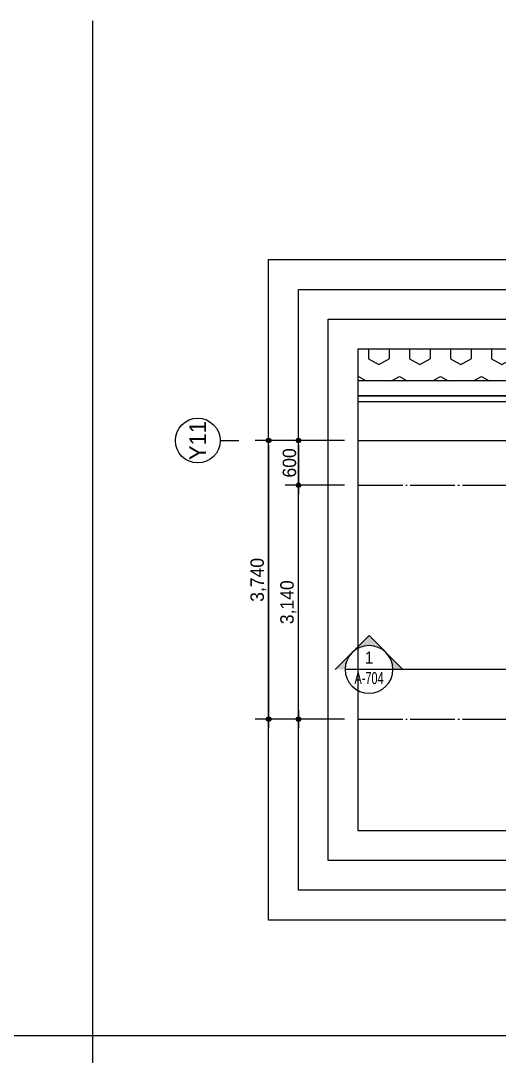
# Model space of a CAD drawing. Header units: millimetres. Extents: x 252711992 to 505989238, y 504776675 to 1009617600.
# Drawn here: x 252813128 to 252819549, y 504818065 to 504831962 of the extents above; entities that cross this region are included whole.
import ezdxf
from ezdxf.enums import TextEntityAlignment as Align
from ezdxf.xclip import XClip

# ---------------------------------------------------------------- set-up
doc = ezdxf.new("R2010")
doc.units = ezdxf.units.MM
doc.header["$XCLIPFRAME"] = 0
doc.linetypes.add('CEN', pattern=[35, 30, -2, 1, -2])
for name, color, linetype in [('$ZCDB_AUDIT_GENERATED_600D18', 7, 'Continuous'), ('4A.TEC CEN', 1, 'CEN'), ('4A.TEC TEXT 2', 3, 'Continuous'), ('4A.TEC 벽체 3', 4, 'Continuous'), ('4A.TEC 심볼', 7, 'Continuous'), ('SYM', 1, 'Continuous'), ('TEXT', 7, 'Continuous'), ('㈜SE&C 패턴 1', 8, 'Continuous')]:
    doc.layers.add(name, color=color, linetype=linetype)
doc.layers.add('DEFPOINT', color=135, linetype='Continuous', plot=False)
doc.styles.add('GHS', font='malgun.ttf')
doc.styles.add('나눔고딕', font='')
doc.styles.add('돋움', font='')
doc.styles.add('울릉도L', font='')
doc.styles.get('나눔고딕').set_extended_font_data('Dotum')
doc.styles.get('돋움').set_extended_font_data('Dotum')
doc.styles.get('울릉도L').set_extended_font_data('Dotum')
doc.dimstyles.new('DIM_600(외부치수)', dxfattribs={"dimscale": 400, "dimtxt": 3.3, "dimasz": 1, "dimexe": 2, "dimexo": 2, "dimgap": 1, "dimtad": 1, "dimdec": 0, "dimdsep": 46, "dimlunit": 6, "dimtxsty": '나눔고딕', "dimblk1": 'DIMDOT', "dimblk2": 'DIMDOT', "dimsah": 1, "dimcen": 2.5, "dimdle": 1.5, "dimclrd": 8, "dimclre": 8, "dimclrt": 3, "dimadec": 0, "dimazin": 0, "dimtfac": 1, "dimtdec": 0, "dimtix": 1, "dimtmove": 2, "dimatfit": 3, "dimldrblk": 'DIMDOT', "dimfxl": 1, "dimtvp": 1, "dimtolj": 1, "dimtzin": 0, "dimarcsym": 0})

# ---------------------------------------------------------------- blocks, each defined once
blk = doc.blocks.new('ccs122')
at = {"layer": '4A.TEC 심볼'}
blk.add_line((0, 8), (0, 3), dxfattribs=at)
blk.add_circle((0, 14), 6, dxfattribs=at)
at = {"layer": '4A.TEC TEXT 2', "color": 3, "style": 'GHS'}
blk.add_attdef('NO', text='', height=4.5, dxfattribs=at).set_placement((-0.01, 14.02), align=Align.MIDDLE_CENTER)
blk = doc.blocks.new('DIMDOT')
at = {"color": 0}
blk.add_line((-2, 0), (2, 0), dxfattribs=at)
for radius in [0.5, 0.25]:
    blk.add_circle((0, 0), radius, dxfattribs=at)
blk = doc.blocks.new('*D140')
at = {"layer": '$ZCDB_AUDIT_GENERATED_600D18', "color": 8, "lineweight": -2, "transparency": 16777216}
for p, q in [((252817474, 504826328), (252816274, 504826328)), ((252816454, 504826268), (252816454, 504822648)), ((252817474, 504822588), (252816274, 504822588))]:
    blk.add_line(p, q, dxfattribs=at)
at = {"layer": 'Defpoints', "color": 0, "transparency": 16777216}
for p in [(252817654, 504826328, 0), (252816454, 504822588), (252817654, 504822588, 0)]:
    blk.add_point(p, dxfattribs=at)
at = {"layer": '$ZCDB_AUDIT_GENERATED_600D18', "color": 8, "lineweight": -2, "transparency": 16777216, "xscale": 60, "yscale": 60, "zscale": 60}
for p, rotation in [((252816454, 504826328), 90), ((252816454, 504822588), 270)]:
    blk.add_blockref('DIMDOT', p, dxfattribs=dict(at, rotation=rotation))
at = {"layer": '$ZCDB_AUDIT_GENERATED_600D18', "color": 3, "transparency": 16777216, "insert": (252816317, 504824458), "char_height": 180, "attachment_point": 5, "rotation": 90, "style": '나눔고딕'}
blk.add_mtext('\\A1;3,740', dxfattribs=at)
blk = doc.blocks.new('*D141')
at = {"layer": '$ZCDB_AUDIT_GENERATED_600D18', "color": 8, "lineweight": -2, "transparency": 16777216}
for p, q in [((252817474, 504826328), (252816674, 504826328)), ((252816854, 504826268), (252816854, 504825788)), ((252817474, 504825728), (252816674, 504825728))]:
    blk.add_line(p, q, dxfattribs=at)
at = {"layer": 'Defpoints', "color": 0, "transparency": 16777216}
for p in [(252817654, 504826328, 0), (252816854, 504825728), (252817654, 504825728, 0)]:
    blk.add_point(p, dxfattribs=at)
at = {"layer": '$ZCDB_AUDIT_GENERATED_600D18', "color": 8, "lineweight": -2, "transparency": 16777216, "xscale": 60, "yscale": 60, "zscale": 60}
for p, rotation in [((252816854, 504826328), 90), ((252816854, 504825728), 270)]:
    blk.add_blockref('DIMDOT', p, dxfattribs=dict(at, rotation=rotation))
at = {"layer": '$ZCDB_AUDIT_GENERATED_600D18', "color": 3, "transparency": 16777216, "insert": (252816734, 504826028), "char_height": 180, "attachment_point": 5, "rotation": 90, "style": '나눔고딕'}
blk.add_mtext('\\A1;600', dxfattribs=at)
blk = doc.blocks.new('*D142')
at = {"layer": '$ZCDB_AUDIT_GENERATED_600D18', "color": 8, "lineweight": -2, "transparency": 16777216}
for p, q in [((252817474, 504825728), (252816674, 504825728)), ((252816854, 504822648), (252816854, 504825668)), ((252817474, 504822588), (252816674, 504822588))]:
    blk.add_line(p, q, dxfattribs=at)
at = {"layer": 'Defpoints', "color": 0, "transparency": 16777216}
for p in [(252816854, 504825728), (252817654, 504825728, 0), (252817654, 504822588, 0)]:
    blk.add_point(p, dxfattribs=at)
at = {"layer": '$ZCDB_AUDIT_GENERATED_600D18', "color": 8, "lineweight": -2, "transparency": 16777216, "xscale": 60, "yscale": 60, "zscale": 60}
for p, rotation in [((252816854, 504825728), 90), ((252816854, 504822588), 270)]:
    blk.add_blockref('DIMDOT', p, dxfattribs=dict(at, rotation=rotation))
at = {"layer": '$ZCDB_AUDIT_GENERATED_600D18', "color": 3, "transparency": 16777216, "insert": (252816717, 504824158), "char_height": 180, "attachment_point": 5, "rotation": 90, "style": '나눔고딕'}
blk.add_mtext('\\A1;3,140', dxfattribs=at)
blk = doc.blocks.new('dwgFD3B')
at = {"layer": '4A.TEC CEN', "color": 250, "ltscale": 500}
blk.add_line((49194.51, -103936.83, -3333.33), (358000, -103936.83, -3333.33), dxfattribs=at)
blk = doc.blocks.new('단면기호1')
at = {"layer": 'SYM'}
h = blk.add_hatch(color=256, dxfattribs=at)
h.paths.add_polyline_path([(4.24, 4.24, -0.198912), (6, 0), (8.49, 0)])
h.paths.add_polyline_path([(0, 8.49), (-4.24, 4.24, -0.414214), (4.24, 4.24)])
h.paths.add_polyline_path([(-4.24, 4.24), (-8.49, 0), (-6, 0, -0.198912)])
for p in [(-8.49, 0), (8.49, 0)]:
    blk.add_line(p, (0, 8.49), dxfattribs=at)
blk.add_circle((0, 0), 6, dxfattribs=at)

msp = doc.modelspace()

# ---------------------------------------------------------------- hatches: boundary and pattern name
at = {"layer": '㈜SE&C 패턴 1'}
h = msp.add_hatch(dxfattribs=at)
h.set_pattern_fill('ANSI31', color=253, scale=50, angle=270, style=0)
h.set_pattern_definition([(270, (244592825.6, 507140731.62), (274.963066, 1e-11), [158.75, -317.5]), (30, (244592825.6, 507140731.62), (-137.481533, 238.125), [158.75, -317.5]), (330, (244592825.6, 507140572.87), (137.481533, 238.125), [158.75, -317.5])])
h.paths.add_polyline_path([(252829429.04, 504827128.18), (252829429.04, 504827557.16), (252817654.04, 504827557.16), (252817654.04, 504827128.18)])

# ---------------------------------------------------------------- linework, layer by layer
at = {"elevation": -4999.55, "flags": 128}
for points in [[(252829429.04, 504827128.18), (252817654.04, 504827128.18)], [(252829429.04, 504826928.18), (252817654.04, 504826928.18)]]:
    msp.add_lwpolyline(points, dxfattribs=at)
at = {"layer": '4A.TEC CEN', "ltscale": 20}
for p, q in [((252817654.04, 504825728.18), (252829429.04, 504825728.18)), ((252817654.04, 504822588.18), (252829429.04, 504822588.18))]:
    msp.add_line(p, q, dxfattribs=at)
at = {"layer": '4A.TEC 벽체 3', "elevation": -4999.55}
for points in [[(252817654.04, 504826928.18), (252829429.04, 504826928.18)], [(252817654.04, 504826853.18), (252829429.04, 504826853.18)]]:
    msp.add_lwpolyline(points, dxfattribs=at)
at = {"layer": 'DEFPOINT'}
for p, q in [((252814091.54, 504831962.29, 3333.33), (252814091.54, 504804712.29, 3333.33)), ((252832191.54, 504818337.29, 3333.33), (252795991.54, 504818337.29, 3333.33))]:
    msp.add_line(p, q, dxfattribs=at)
at = {"layer": 'DEFPOINT', "elevation": 3333.33}
for points in [[(252816454.04, 504828757.16), (252830629.04, 504828757.16), (252830629.04, 504819892.16), (252816454.04, 504819892.16)], [(252816854.04, 504828357.16), (252830229.04, 504828357.16), (252830229.04, 504820292.16), (252816854.04, 504820292.16)], [(252817254.04, 504827957.16), (252829829.04, 504827957.16), (252829829.04, 504820692.16), (252817254.04, 504820692.16)], [(252817654.04, 504827557.16), (252829429.04, 504827557.16), (252829429.04, 504821092.16), (252817654.04, 504821092.16)]]:
    msp.add_lwpolyline(points, close=True, dxfattribs=at)
at = {"layer": 'SYM'}
msp.add_line((252819904.09, 504823257.12), (252818121.66, 504823257.12), dxfattribs=at)
msp.add_lwpolyline([(252818121.66, 504823257.12), (252817481.2, 504823257.12)], dxfattribs=at)

# ---------------------------------------------------------------- block references
ref = msp.add_blockref('dwgFD3B', (252618447.67, 504930265.01, -1666.22))
XClip(ref).set_block_clipping_path([(199206.3709577918, -109172.850899756), (210981.3709591925, -102707.850900948)])
at = {"layer": '4A.TEC 심볼'}
ref = msp.add_blockref('ccs122', (252816204.04, 504826328.18, -4999.55), dxfattribs=dict(at, xscale=49.99999977496833, yscale=49.99999977496833, zscale=49.99999977496833, rotation=90))
ref.add_attrib('NO', 'Y11', dxfattribs={"layer": '0', "color": 3, "height": 225, "rotation": 90, "style": '울릉도L'}).set_placement((252815503.15, 504826327.87, -4999.55), align=Align.MIDDLE_CENTER)
at = {"layer": 'SYM', "xscale": -53.37150118498497, "yscale": 53.37150118498497, "zscale": 53.37150118498497, "rotation": 359.9999999999999}
msp.add_blockref('단면기호1', (252817801.43, 504823257.12), dxfattribs=at)

# ---------------------------------------------------------------- texts
at = {"layer": 'TEXT', "style": '돋움'}
msp.add_text('1', height=160.11, dxfattribs=at).set_placement((252817801.43, 504823335.9), align=Align.CENTER)
at = {"layer": 'TEXT', "style": '돋움', "width": 0.7}
msp.add_text('A-704', height=160.115, dxfattribs=at).set_placement((252817801.43, 504823060.21), align=Align.CENTER)

# ---------------------------------------------------------------- dimensions: what is measured, and where the dimension line sits
at = {"layer": '$ZCDB_AUDIT_GENERATED_600D18'}
for base, p1, p2, angle, picture, middle in [((252816454.04, 504822588.18, -4999.55), (252817654.04, 504826328.18, -4999.55), (252817654.04, 504822588.18, -4999.55), 270, '*D140', (252816316.58, 504824458.18, -4999.55)), ((252816854.04, 504825728.18, -4999.55), (252817654.04, 504826328.18, -4999.55), (252817654.04, 504825728.18, -4999.55), 270, '*D141', (252816733.92, 504826028.18, -4999.55)), ((252816854.04, 504825728.18, -4999.55), (252817654.04, 504822588.18, -4999.55), (252817654.04, 504825728.18, -4999.55), 90, '*D142', (252816716.58, 504824158.18, -4999.55))]:
    dim = msp.add_linear_dim(base=base, p1=p1, p2=p2, angle=angle, dimstyle='DIM_600(외부치수)', override={"dimscale": 300, "dimtxt": 0.6, "dimasz": 0.2, "dimexe": 0.6, "dimexo": 0.6, "dimgap": 0.1, "dimdec": 1, "dimblk1": 'DIMDOT', "dimblk2": 'DIMDOT', "dimdle": 0.5}, dxfattribs=at)
    dim.commit()
    dim.dimension.update_dxf_attribs({"geometry": picture, "text_midpoint": middle})

doc.saveas('drawing.dxf')
